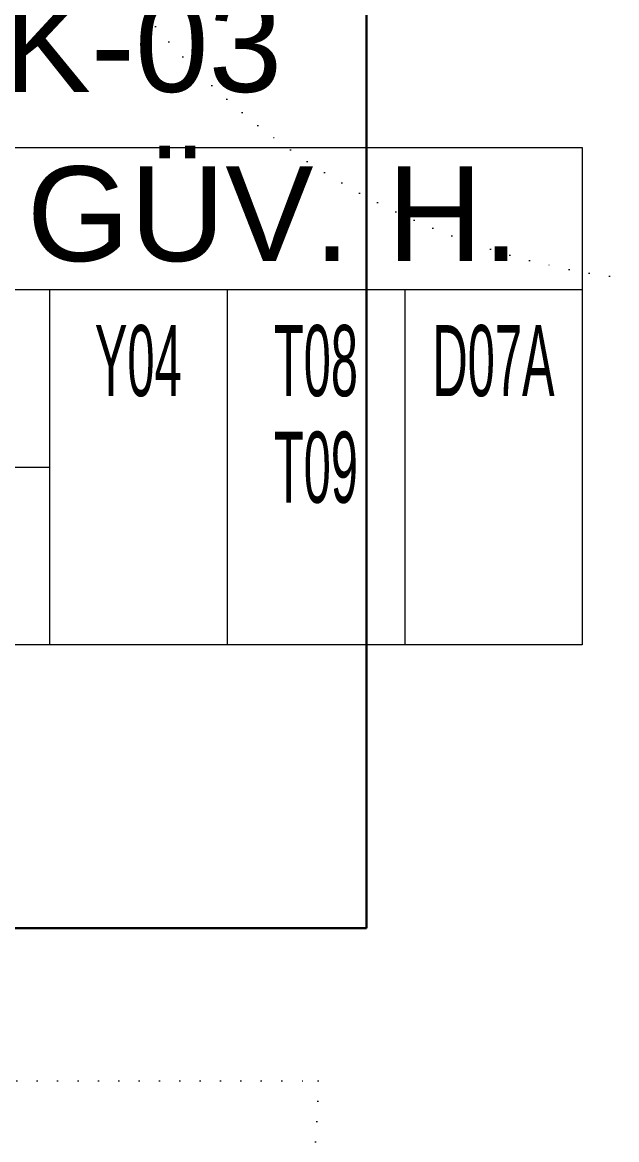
# Model space of a CAD drawing. Extents: x -1073 to 35213, y -1180 to 6950.
# Drawn here: x 3474.8 to 3568.9, y 486.2 to 663 of the extents above; entities that cross this region are included whole.
import ezdxf
from ezdxf.enums import TextEntityAlignment as Align

# ---------------------------------------------------------------- set-up
doc = ezdxf.new("R2010")
doc.units = 0
doc.header["$LTSCALE"] = 25
doc.linetypes.add('DOT2', pattern=[0.125, 0, -0.125])
doc.layers.get('0').update_dxf_attribs({"color": 9, "lineweight": 9})
for name, color, linetype, lineweight in [('07', 9, 'Continuous', 9), ('21_MAHAL', 9, 'Continuous', 9), ('DATA TAVAN', 160, 'Continuous', 30)]:
    doc.layers.add(name, color=color, linetype=linetype, lineweight=lineweight)
doc.styles.add('Arial', font='arial.ttf', dxfattribs={"height": 2.5})
doc.styles.add('MuuM_TEXT-STANDART', font='ARIALN.TTF')

# ---------------------------------------------------------------- blocks, each defined once
blk = doc.blocks.new('p-yng-01')
at = {"linetype": 'DOT2'}
blk.add_line((2, -5.39), (2, -120.81), dxfattribs=at)
blk.add_arc((2, -5.39), 115.41, 269.9997, 0.8132, dxfattribs=at)
blk = doc.blocks.new('0_roomno2')
blk.add_lwpolyline([(19.375, -10.5), (0, -10.5), (0, 0), (19.375, 0)], close=True)
for points in [[(0, -3), (19.375, -3)], [(8.125, -3), (8.125, -10.5)], [(11.875, -3), (11.875, -10.5)], [(15.625, -3), (15.625, -10.5)], [(0, -6.75), (8.125, -6.75)]]:
    blk.add_lwpolyline(points)
at = {"style": 'Arial'}
blk.add_attdef('ODANO', (0, 1.17), '', height=2, dxfattribs=at)
blk.add_attdef('MEKANADI', text='', height=2, dxfattribs=at).set_placement((0.35, -3), align=Align.BOTTOM_LEFT)
at = {"style": 'MuuM_TEXT-STANDART', "width": 0.6}
for tag, p in [('YER01', (10, -4.5)), ('TAVAN01', (13.75, -4.5)), ('DUVAR01', (17.5, -4.5)), ('YER02', (10, -6.75)), ('TAVAN02', (13.75, -6.75)), ('DUVAR02', (17.5, -6.75)), ('YER03', (10, -9)), ('TAVAN03', (13.75, -9)), ('DUVAR03', (17.5, -9))]:
    blk.add_attdef(tag, text='', height=1.5, dxfattribs=at).set_placement(p, align=Align.MIDDLE_CENTER)
for tag, p in [('M2', (0.35, -4.875)), ('TEMIZTAVANYUKSEKLIGI', (1.8, -8.608))]:
    blk.add_attdef(tag, text='', height=1.5, dxfattribs=at).set_placement(p, align=Align.MIDDLE_LEFT)

msp = doc.modelspace()

# ---------------------------------------------------------------- linework, layer by layer
at = {"layer": 'DATA TAVAN'}
for p, q in [((3529.29, 519.63), (3529.29, 774.22)), ((3383.84, 519.63), (3529.29, 519.63))]:
    msp.add_line(p, q, dxfattribs=at)

# ---------------------------------------------------------------- block references
at = {"layer": '07', "xscale": -1}
msp.add_blockref('p-yng-01', (3585.84, 742.5), dxfattribs=at)
at = {"layer": '07', "xscale": -1, "rotation": 90}
msp.add_blockref('p-yng-01', (3400.84, 497.5), dxfattribs=at)
at = {"layer": '21_MAHAL'}
ref = msp.add_blockref('0_roomno2', (3418.17, 643.23), dxfattribs=dict(at, xscale=7.5, yscale=7.5, zscale=7.5))
ref.add_attrib('ODANO', 'VW-ZK-03', (3418.17, 652.01), dxfattribs={"layer": '0', "height": 15, "style": 'Arial'})
ref.add_attrib('MEKANADI', 'YAN. GÜV. H.', dxfattribs={"layer": '0', "height": 15, "style": 'Arial'}).set_placement((3420.8, 620.73), align=Align.BOTTOM_LEFT)
ref.add_attrib('YER01', 'Y04', dxfattribs={"layer": '0', "height": 11.25, "style": 'MuuM_TEXT-STANDART', "width": 0.6}).set_placement((3493.17, 609.48), align=Align.MIDDLE_CENTER)
ref.add_attrib('TAVAN01', 'T08', dxfattribs={"layer": '0', "height": 11.25, "style": 'MuuM_TEXT-STANDART', "width": 0.6}).set_placement((3521.3, 609.48), align=Align.MIDDLE_CENTER)
ref.add_attrib('DUVAR01', 'D07A', dxfattribs={"layer": '0', "height": 11.25, "style": 'MuuM_TEXT-STANDART', "width": 0.6}).set_placement((3549.42, 609.48), align=Align.MIDDLE_CENTER)
ref.add_attrib('TAVAN02', 'T09', dxfattribs={"layer": '0', "height": 11.25, "style": 'MuuM_TEXT-STANDART', "width": 0.6}).set_placement((3521.3, 592.61), align=Align.MIDDLE_CENTER)

doc.saveas('drawing.dxf')
